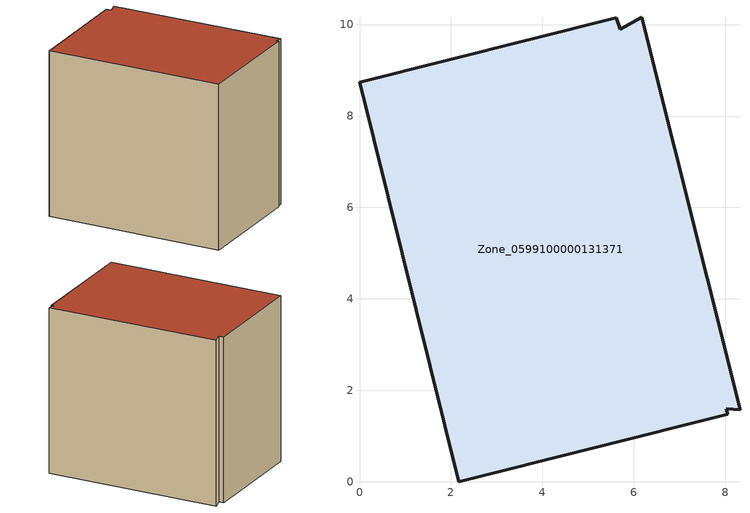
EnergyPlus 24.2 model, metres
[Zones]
Zone_0599100000131371
 floor ground (C_G): 8.32,1.58 8.02,1.59 8.05,1.48 2.17,0 0,8.73 5.62,10.14 5.71,9.9 6.17,10.16 z0
 wall outside (C_F): 0,8.73 2.17,0 8.05,1.48 8.02,1.59 8.32,1.58 6.17,10.16 5.71,9.9 5.62,10.14 0,8.73 z0:8.4
 roof outside (C_R): 8.02,1.59 8.32,1.58 6.17,10.16 5.71,9.9 5.62,10.14 0,8.73 2.17,0 8.05,1.48 z8.4
[BUILDING]
Pand.0599100000131371: North Axis=0; Terrain=City; Loads Convergence Tolerance Value=0.04; Temperature Convergence Tolerance Value=0.4; Solar Distribution=FullExterior; Maximum Number of Warmup Days=25; Minimum Number of Warmup Days=1
[Site:Location]
Rotterdam.The.Hague.AP_ZH_NLD Design_Conditions: Latitude=51.96; Longitude=4.45; Time Zone=1; Elevation=-4.5
[SITE:GROUNDTEMPERATURE:BUILDINGSURFACE]
18, 18, 18, 18, 18, 18, 18, 18, 18, 18, 18, 18
[MATERIAL] Thermal Absorptance=0.9; Solar Absorptance=0.7; Visible Absorptance=0.7
Name | Roughness | Thickness | Conductivity | Density | Specific Heat
G.TC.1965-1974 | MediumSmooth | 0.15 | 0.882353 | 540 | 1210
F.TC.1965-1974 | Rough | 0.3 | 0.697674 | 1920 | 840
R.TC.1965-1974 | MediumRough | 0.2 | 0.232558 | 1500 | 1000
[CONSTRUCTION]
C_G: G.TC.1965-1974
C_F: F.TC.1965-1974
C_R: R.TC.1965-1974
[ZONE]
Zone_0599100000131371: Type=1; Multiplier=1; Ceiling Height=Autocalculate; Volume=Autocalculate; Floor Area=autocalculate; Part of Total Floor Area=Yes
[ZONEINFILTRATION:DESIGNFLOWRATE]
Infil_Zone_0599100000131371: Zone or ZoneList or Space or SpaceList=Zone_0599100000131371; Schedule=AlwaysOn; Design Flow Rate Calculation Method=Flow/Area; Flow Rate per Floor Area=0.003; Constant Term Coefficient=1; Temperature Term Coefficient=0; Velocity Term Coefficient=0; Velocity Squared Term Coefficient=0
[HVACTEMPLATE:ZONE:IDEALLOADSAIRSYSTEM]
Zone_0599100000131371: Maximum Heating Supply Air Temperature=50; Minimum Cooling Supply Air Temperature=13; Maximum Heating Supply Air Humidity Ratio=0.0156; Minimum Cooling Supply Air Humidity Ratio=0.0077; Heating Limit=NoLimit; Cooling Limit=NoLimit; Dehumidification Control Type=ConstantSensibleHeatRatio; Cooling Sensible Heat Ratio=0.7; Dehumidification Setpoint=60; Humidification Control Type=None; Humidification Setpoint=30; Outdoor Air Method=None; Outdoor Air Flow Rate per Person=0.00944; Outdoor Air Flow Rate per Zone Floor Area=0; Outdoor Air Flow Rate per Zone=0; Demand Controlled Ventilation Type=None; Outdoor Air Economizer Type=NoEconomizer; Heat Recovery Type=None; Sensible Heat Recovery Effectiveness=0.7; Latent Heat Recovery Effectiveness=0.65
[ZONECONTROL:THERMOSTAT]
ThermostatControl_Zone_0599100000131371: Zone or ZoneList=Zone_0599100000131371; Control Type Schedule=DualSetpointControlType; Control 1=Thermostat_Zone_0599100000131371; Temperature Difference Between Cutout And Setpoint=0
[THERMOSTATSETPOINT:DUALSETPOINT]
Thermostat_Zone_0599100000131371: Heating Setpoint Temperature Schedule=HeatingSetpoint_Zone_0599100000131371; Cooling Setpoint Temperature Schedule=CoolingSetpoint_Zone_0599100000131371
[SCHEDULE:COMPACT]
HeatingSetpoint_Zone_0599100000131371: Through: 12/31, For: AllDays, Until: 24:00, 21
CoolingSetpoint_Zone_0599100000131371: Through: 12/31, For: AllDays, Until: 24:00, 24
DualSetpointControlType: Through: 12/31, For: AllDays, Until: 24:00, 4
AlwaysOn: Through: 12/31, For: AllDays, Until: 24:00, 1
